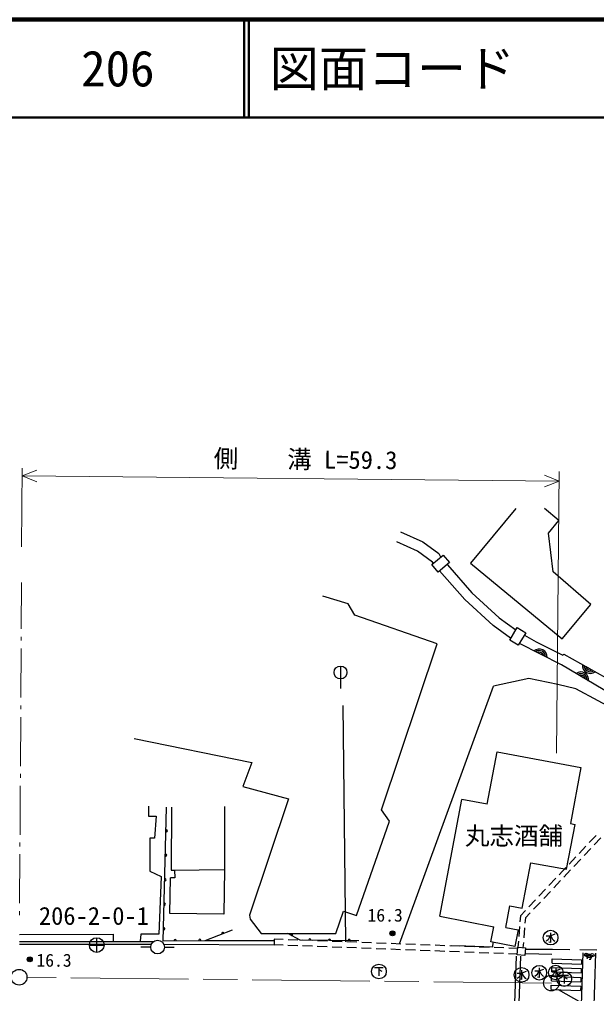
# Model space of a CAD drawing. Units: millimetres, scale not verified. Extents: x 40000 to 680000, y 20000 to 380000.
# Drawn here: x 94860 to 153686, y 280599 to 380000 of the extents above; entities that cross this region are included whole.
import ezdxf
from ezdxf.enums import TextEntityAlignment as Align

# ---------------------------------------------------------------- set-up
doc = ezdxf.new("R2010")
doc.units = ezdxf.units.MM
doc.header["$LTSCALE"] = 1000
doc.linetypes.add('CHAIN', pattern=[18.5, 12, -1.5, 3.5, -1.5])
for name, color, linetype, lineweight in [('M-BGD', 7, 'Continuous', 25), ('M-BGD-EXST', 7, 'Continuous', 25), ('M-BGD-HTXT', 7, 'Continuous', 13), ('M-BMK', 2, 'CHAIN', 13), ('M-BMK-OTRS', 5, 'Continuous', 25), ('M-BMK-SRVR', 3, 'Continuous', 25), ('M-STR-HTXT', 7, 'Continuous', 13), ('M-TTL', 2, 'Continuous', 140), ('M-TTL-LINE', 7, 'Continuous', 50)]:
    doc.layers.add(name, color=color, linetype=linetype, lineweight=lineweight)
doc.layers.add('M-BMK-HTXT', color=7, linetype='Continuous')
doc.layers.add('M-TTL-TXT', color=7, linetype='Continuous')
doc.styles.add('ＭＳ ゴシック', font='')
doc.styles.get('ＭＳ ゴシック').set_extended_font_data('MS Gothic')

msp = doc.modelspace()

# ---------------------------------------------------------------- linework, layer by layer
at = {"layer": 'M-BGD'}
for p, q in [((140261, 320793), (137693, 323722)), ((127589, 314021), (127589, 311735)), ((133603, 285657), (143189, 311981)), ((127828, 309982), (128090, 285869)), ((106537, 306635), (118560, 304179)), ((142549, 299909), (143563, 305280)), ((118560, 304179), (117628, 301724)), ((117628, 301724), (122285, 300454)), ((122285, 300454), (118306, 288601)), ((137711, 288483), (139960, 300397)), ((142549, 299909), (139960, 300397)), ((108018, 299704), (108018, 298699)), ((110367, 299606), (110306, 293176)), ((115766, 299692), (115766, 293257)), ((108018, 298699), (108785, 298699)), ((108785, 298699), (108638, 296441)), ((151021, 297955), (151505, 297863)), ((108638, 296441), (108163, 296441)), ((108163, 296441), (108163, 293079)), ((153637, 296724), (152952, 295996)), ((154129, 296488), (153444, 295760)), ((152610, 295632), (151924, 294903)), ((153101, 295395), (152416, 294667)), ((151582, 294539), (150897, 293811)), ((152074, 294303), (151388, 293575)), ((110580, 293174), (115766, 293257)), ((115766, 293257), (115681, 288685)), ((150554, 293447), (149869, 292718)), ((108163, 293079), (109287, 292538)), ((109287, 292538), (109079, 286641)), ((110178, 288770), (110239, 292400)), ((110686, 292396), (110239, 292400)), ((110306, 293176), (110580, 293174)), ((110677, 293175), (110686, 292396)), ((149526, 292354), (148841, 291626)), ((151046, 293210), (150361, 292482)), ((148499, 291261), (147813, 290533)), ((150018, 292118), (149333, 291389)), ((148990, 291025), (148305, 290297)), ((128042, 289955), (128045, 289964)), ((147471, 290169), (146786, 289441)), ((147962, 289933), (147277, 289204)), ((115681, 288685), (110178, 288770)), ((118306, 288601), (118390, 288177)), ((137711, 288483), (143207, 287397)), ((145932, 288534), (145883, 287928)), ((146443, 289076), (145932, 288534)), ((146436, 288310), (146394, 287791)), ((146935, 288840), (146436, 288310)), ((118390, 288177), (119491, 286738)), ((144459, 287331), (145687, 287097)), ((145843, 287430), (145763, 286433)), ((146354, 287292), (146273, 286296)), ((94874, 286611), (104424, 286662)), ((104424, 286662), (104424, 285906)), ((107214, 286656), (107146, 285936)), ((109079, 286641), (107214, 286656)), ((119491, 286738), (122205, 286715)), ((122205, 286715), (127114, 286738)), ((94863, 285637), (108301, 285637)), ((94866, 285903), (108519, 285903)), ((108235, 285340), (107235, 285340)), ((109573, 285627), (120833, 285566)), ((109635, 285340), (110635, 285340)), ((120828, 285989), (113756, 285992)), ((121752, 286112), (120826, 286147)), ((120826, 286147), (120833, 285566)), ((121727, 285532), (120833, 285566)), ((123226, 285475), (122227, 285513)), ((123250, 286054), (122251, 286092)), ((124725, 285417), (123725, 285456)), ((124749, 285997), (123750, 286035)), ((126224, 285360), (125224, 285398)), ((126248, 285939), (125249, 285978)), ((127723, 285302), (126723, 285341)), ((127747, 285882), (126748, 285920)), ((129221, 285245), (128222, 285283)), ((129246, 285825), (128247, 285863)), ((130745, 285767), (129746, 285805)), ((132244, 285710), (131245, 285748)), ((133743, 285652), (132744, 285691)), ((135242, 285595), (134242, 285633)), ((136741, 285537), (135741, 285576)), ((138240, 285480), (137240, 285518)), ((139738, 285423), (138739, 285461)), ((141237, 285365), (140238, 285403)), ((142736, 285308), (141737, 285346)), ((143128, 285329), (143145, 285829)), ((144235, 285250), (143236, 285289)), ((145723, 285934), (145674, 285329)), ((146233, 285797), (146191, 285278)), ((130720, 285188), (129721, 285226)), ((132219, 285130), (131220, 285168)), ((133718, 285073), (132719, 285111)), ((135217, 285015), (134218, 285054)), ((136716, 284958), (135717, 284996)), ((138215, 284901), (137216, 284939)), ((139714, 284843), (138714, 284881)), ((141213, 284786), (140213, 284824)), ((142712, 284728), (141712, 284767)), ((144210, 284671), (143211, 284709)), ((145604, 284617), (144710, 284652)), ((145661, 285196), (144735, 285231)), ((146472, 285135), (148603, 285136)), ((148603, 285136), (149209, 285128)), ((149209, 285128), (150971, 285096)), ((151971, 285078), (153734, 285045)), ((185306, 261079), (149798, 280980))]:
    msp.add_line(p, q, dxfattribs=at)
for points in [[(145473, 330095), (140847, 324532), (150187, 316780)], [(150187, 316780), (153111, 320303), (149253, 323633), (148775, 327574), (149859, 328880), (148396, 330095)], [(133717, 327730), (135984, 326691), (137612, 325499), (137748, 325230), (137836, 325119)], [(137050, 324501), (136963, 324612), (135425, 325738), (133343, 326691)], [(138479, 324341), (140976, 321493), (143769, 318937), (145455, 317712)], [(127114, 286738), (127905, 289020), (129233, 288560), (132575, 298197), (131780, 299336), (137437, 316274), (129032, 319213), (128368, 320375), (125789, 321158)], [(144943, 316850), (144926, 316860), (143135, 318162), (140261, 320793)], [(146323, 317177), (146354, 317157), (147518, 316481), (150238, 315141), (150371, 315239)], [(156456, 310355), (154351, 311611), (150133, 314136), (145832, 316305), (145812, 316317)], [(150371, 315239), (155444, 312384), (156432, 311845)], [(149748, 312126), (146800, 312747), (143189, 311981)], [(157210, 308711), (156116, 309238), (151587, 311682), (149748, 312126)], [(143563, 305280), (152100, 303669), (151021, 297955)], [(116545, 287050), (113756, 285992), (109502, 285952), (109843, 299610)], [(144459, 287331), (144866, 289559), (146092, 289320), (146993, 293937), (150623, 293280), (151505, 297863)], [(145687, 287097), (145363, 285398), (142915, 285864), (143207, 287397)], [(129461, 285961), (123471, 286034), (122205, 286715)], [(143128, 285329), (140366, 285426), (138926, 285469)]]:
    msp.add_lwpolyline(points, dxfattribs=at)
for points in [[(138703, 324568), (137545, 323599), (136904, 324365), (138062, 325335)], [(146465, 317417), (145715, 316153), (144838, 316674), (145588, 317937)], [(146449, 285252), (146372, 284468), (145596, 284544), (145674, 285329)]]:
    msp.add_lwpolyline(points, close=True, dxfattribs=at)
for centre, radius in [((127589, 313362), 660), ((108935, 285340), 700)]:
    msp.add_circle(centre, radius, dxfattribs=at)
for centre, radius, start, end in [((147842, 314942), 812, 355.86347, 130.62374), ((147842, 314942), 650, 1.97926, 124.50795), ((147842, 314942), 488, 13.11195, 113.37526), ((147842, 314942), 325, 47.30124, 79.18597), ((153061, 314083), 812, 173.25288, 308.01315), ((152082, 312606), 812, 351.71742, 126.47769), ((152082, 312606), 650, 357.83321, 120.3619), ((153061, 314083), 650, 179.36867, 301.89736), ((153061, 314083), 488, 190.50136, 290.76467), ((153061, 314083), 325, 224.69065, 256.57538), ((152082, 312606), 488, 8.9659, 109.22921), ((152082, 312606), 325, 43.15519, 75.03992), ((109825, 297210), 108, 245.94701, 111.18674), ((109825, 297210), 100, 243.94256, 113.19119), ((109825, 297210), 100, 243.94256, 113.19119), ((109825, 297210), 100, 243.94256, 113.19119), ((109825, 297210), 100, 243.94256, 113.19119), ((109825, 297210), 100, 243.94256, 113.19119), ((109762, 294711), 108, 245.94701, 111.18674), ((109762, 294711), 100, 243.94256, 113.19119), ((109762, 294711), 100, 243.94256, 113.19119), ((109762, 294711), 100, 243.94256, 113.19119), ((109762, 294711), 100, 243.94256, 113.19119), ((109762, 294711), 100, 243.94256, 113.19119), ((109700, 292212), 108, 245.94701, 111.18674), ((109700, 292212), 100, 243.94256, 113.19119), ((109700, 292212), 100, 243.94256, 113.19119), ((109700, 292212), 100, 243.94256, 113.19119), ((109700, 292212), 100, 243.94256, 113.19119), ((109700, 292212), 100, 243.94256, 113.19119), ((109637, 289712), 108, 245.94701, 111.18674), ((109637, 289712), 100, 243.94256, 113.19119), ((109637, 289712), 100, 243.94256, 113.19119), ((109637, 289712), 100, 243.94256, 113.19119), ((109637, 289712), 100, 243.94256, 113.19119), ((109637, 289712), 100, 243.94256, 113.19119), ((109575, 287213), 108, 245.94701, 111.18674), ((109575, 287213), 100, 243.94256, 113.19119), ((109575, 287213), 100, 243.94256, 113.19119), ((109575, 287213), 100, 243.94256, 113.19119), ((109575, 287213), 100, 243.94256, 113.19119), ((109575, 287213), 100, 243.94256, 113.19119), ((115595, 286734), 108, 358.14772, 223.38745), ((115595, 286734), 100, 356.14326, 225.3919), ((115595, 286734), 100, 356.14326, 225.3919), ((115595, 286734), 100, 356.14326, 225.3919), ((115595, 286734), 100, 356.14326, 225.3919), ((115595, 286734), 100, 356.14326, 225.3919), ((122601, 286549), 108, 309.10527, 174.345), ((122601, 286549), 100, 307.10082, 176.34945), ((122601, 286549), 100, 307.10082, 176.34945), ((122601, 286549), 100, 307.10082, 176.34945), ((122601, 286549), 100, 307.10082, 176.34945), ((122601, 286549), 100, 307.10082, 176.34945), ((110738, 286005), 108, 337.92417, 203.1639), ((110738, 286005), 100, 335.91972, 205.16836), ((110738, 286005), 100, 335.91972, 205.16836), ((110738, 286005), 100, 335.91972, 205.16836), ((110738, 286005), 100, 335.91972, 205.16836), ((110738, 286005), 100, 335.91972, 205.16836), ((113238, 286029), 108, 337.92417, 203.1639), ((113238, 286029), 100, 335.91972, 205.16836), ((113238, 286029), 100, 335.91972, 205.16836), ((113238, 286029), 100, 335.91972, 205.16836), ((113238, 286029), 100, 335.91972, 205.16836), ((113238, 286029), 100, 335.91972, 205.16836), ((124462, 286063), 108, 336.68298, 201.92271), ((124462, 286063), 100, 334.67853, 203.92716), ((124462, 286063), 100, 334.67853, 203.92716), ((124462, 286063), 100, 334.67853, 203.92716), ((124462, 286063), 100, 334.67853, 203.92716), ((124462, 286063), 100, 334.67853, 203.92716), ((126461, 286039), 108, 336.68298, 201.92271), ((126461, 286039), 100, 334.67853, 203.92716), ((126461, 286039), 100, 334.67853, 203.92716), ((126461, 286039), 100, 334.67853, 203.92716), ((126461, 286039), 100, 334.67853, 203.92716), ((126461, 286039), 100, 334.67853, 203.92716), ((128461, 286015), 108, 336.68298, 201.92271), ((128461, 286015), 100, 334.67853, 203.92716), ((128461, 286015), 100, 334.67853, 203.92716), ((128461, 286015), 100, 334.67853, 203.92716), ((128461, 286015), 100, 334.67853, 203.92716), ((128461, 286015), 100, 334.67853, 203.92716)]:
    msp.add_arc(centre, radius, start, end, dxfattribs=at)
at = {"layer": 'M-BGD-EXST'}
for p, q in [((148553, 286494), (148928, 286494)), ((148928, 286494), (148853, 286269)), ((149003, 286794), (149003, 285819)), ((149453, 286644), (149041, 286494)), ((149041, 286494), (149191, 286156)), ((148741, 286081), (148553, 285931)), ((148853, 286269), (148741, 286081)), ((149003, 285819), (148816, 285856)), ((149191, 286156), (149303, 286044)), ((149303, 286044), (149453, 285931)), ((131053, 283261), (131953, 283261)), ((131503, 283261), (131503, 282398)), ((131503, 283036), (131803, 282886)), ((145599, 282691), (145974, 282691)), ((145899, 282466), (145787, 282279)), ((145974, 282691), (145899, 282466)), ((146049, 282991), (146049, 282016)), ((146499, 282841), (146087, 282691)), ((146087, 282691), (146237, 282354)), ((146237, 282354), (146349, 282241)), ((147399, 282906), (147774, 282906)), ((147586, 282494), (147399, 282344)), ((147699, 282681), (147586, 282494)), ((147774, 282906), (147699, 282681)), ((147849, 283206), (147849, 282231)), ((148299, 283056), (147886, 282906)), ((147886, 282906), (148036, 282569)), ((148036, 282569), (148149, 282456)), ((148149, 282456), (148299, 282344)), ((149084, 282928), (149459, 282928)), ((149271, 282515), (149084, 282365)), ((149384, 282703), (149271, 282515)), ((149459, 282928), (149384, 282703)), ((149534, 283228), (149534, 282253)), ((149984, 283078), (149571, 282928)), ((149571, 282928), (149721, 282590)), ((149721, 282590), (149834, 282478)), ((149834, 282478), (149984, 282365)), ((149947, 282488), (150847, 282488)), ((150397, 282488), (150397, 281625)), ((145787, 282279), (145599, 282129)), ((146049, 282016), (145862, 282054)), ((146349, 282241), (146499, 282129)), ((147849, 282231), (147661, 282269)), ((149534, 282253), (149346, 282290)), ((150397, 282263), (150697, 282113))]:
    msp.add_line(p, q, dxfattribs=at)
for centre in [(149003, 286306), (131503, 282848), (147849, 282719), (149534, 282740), (146049, 282504), (150397, 282075)]:
    msp.add_circle(centre, 750, dxfattribs=at)
at = {"layer": 'M-BGD-HTXT'}
for p, q in [((95038, 317808), (95067, 322548)), ((95031, 316608), (95034, 317008)), ((94996, 310808), (95026, 315808)), ((94989, 309608), (94992, 310008)), ((94954, 303808), (94984, 308808)), ((94947, 302608), (94949, 303008)), ((94912, 296808), (94942, 301808)), ((94905, 295608), (94907, 296008)), ((94870, 289808), (94900, 294808)), ((94863, 288608), (94865, 289008))]:
    msp.add_line(p, q, dxfattribs=at)
at = {"layer": 'M-BMK'}
msp.add_line((149084, 281671), (95624, 282259), dxfattribs=at)
at = {"layer": 'M-BMK-OTRS'}
for p, q in [((145483, 284417), (145284, 278674)), ((146469, 284669), (149129, 284628)), ((152290, 284761), (151980, 274988)), ((152748, 284260), (152648, 284566)), ((152648, 284566), (152869, 284559)), ((152717, 284187), (152899, 284508)), ((152867, 284510), (152871, 284609)), ((153018, 284503), (152867, 284510)), ((152869, 284510), (152873, 284609)), ((152871, 284609), (153022, 284602)), ((152874, 284509), (152878, 284609)), ((152879, 284509), (152883, 284608)), ((152884, 284509), (152888, 284608)), ((152889, 284509), (152893, 284608)), ((152894, 284508), (152898, 284608)), ((152898, 284508), (152903, 284608)), ((152903, 284508), (152908, 284607)), ((152908, 284508), (152913, 284607)), ((152913, 284508), (152918, 284607)), ((152918, 284507), (152923, 284607)), ((152923, 284507), (152928, 284606)), ((152928, 284507), (152933, 284606)), ((152933, 284507), (152938, 284606)), ((152938, 284506), (152943, 284606)), ((152943, 284506), (152948, 284606)), ((152948, 284506), (152953, 284605)), ((152953, 284506), (152958, 284605)), ((152958, 284506), (152963, 284605)), ((153131, 284249), (152961, 284505)), ((152963, 284505), (152968, 284605)), ((152968, 284505), (152972, 284604)), ((152973, 284505), (152977, 284604)), ((152978, 284505), (152982, 284604)), ((152983, 284504), (152987, 284604)), ((152988, 284504), (152992, 284604)), ((152993, 284504), (152997, 284603)), ((152998, 284504), (153002, 284603)), ((153003, 284504), (153007, 284603)), ((153008, 284503), (153012, 284603)), ((153013, 284503), (153017, 284602)), ((153022, 284602), (153018, 284503)), ((153059, 284080), (153270, 284556)), ((153294, 274637), (153633, 284721)), ((149155, 283702), (152152, 283596)), ((152807, 284179), (152658, 284192)), ((153131, 284249), (152748, 284260)), ((153059, 284080), (152942, 284085)), ((149092, 281905), (149108, 282354)), ((149108, 282354), (152104, 282248)), ((149124, 282803), (149140, 283252)), ((149124, 282803), (152120, 282698)), ((149140, 283252), (152136, 283147)), ((152136, 283147), (152120, 282698)), ((149060, 281006), (149076, 281456)), ((149076, 281456), (152072, 281350)), ((149092, 281905), (152088, 281799)), ((152072, 281350), (152057, 280901)), ((152104, 282248), (152088, 281799)), ((149060, 281006), (152057, 280901))]:
    msp.add_line(p, q, dxfattribs=at)
for points in [[(145933, 284401), (145734, 278659), (145284, 278674)], [(149155, 283702), (149171, 284151), (152167, 284045), (152152, 283596)]]:
    msp.add_lwpolyline(points, dxfattribs=at)
for centre, radius in [((152646, 284558), 170), ((153260, 284526), 173)]:
    msp.add_circle(centre, radius, dxfattribs=at)
at = {"layer": 'M-BMK-SRVR'}
for p, q in [((102739, 284796), (102739, 286296)), ((101989, 285546), (103489, 285546))]:
    msp.add_line(p, q, dxfattribs=at)
for centre, radius in [((102739, 285546), 750), ((132882, 286745), 250), ((132882, 286745), 204), ((132882, 286745), 159), ((132882, 286745), 114), ((132882, 286745), 68.2), ((132882, 286745), 22.7), ((95908, 284084), 250), ((95908, 284084), 204), ((95908, 284084), 159), ((95908, 284084), 114), ((95908, 284084), 68.2), ((95908, 284084), 22.7), ((94825, 282267), 800), ((149084, 281671), 800)]:
    msp.add_circle(centre, radius, dxfattribs=at)
at = {"layer": 'M-STR-HTXT'}
for p, q in [((95120, 334198), (95072, 326198)), ((95133, 333434), (96638, 334019)), ((95133, 333434), (149879, 332896)), ((95133, 333434), (96627, 332819)), ((149879, 332896), (148385, 333510)), ((149606, 305135), (149889, 333868)), ((149879, 332896), (148373, 332310))]:
    msp.add_line(p, q, dxfattribs=at)
at = {"layer": 'M-TTL'}
msp.add_line((680000, 380000), (40000, 380000), dxfattribs=at)
at = {"layer": 'M-TTL-LINE'}
for p, q in [((117750, 380000), (117750, 370000)), ((118250, 380000), (118250, 370000)), ((40000, 370000), (680000, 370000))]:
    msp.add_line(p, q, dxfattribs=at)

# ---------------------------------------------------------------- texts
at = {"layer": 'M-BGD', "style": 'ＭＳ ゴシック'}
msp.add_text('丸志酒舗', height=1833, dxfattribs=at).set_placement((145275, 296691), align=Align.MIDDLE_CENTER)
at = {"layer": 'M-BMK-HTXT', "style": 'ＭＳ ゴシック'}
for p in [(130339, 287539), (96585, 282937)]:
    msp.add_text('16.3', height=1320, dxfattribs=at).set_placement(p, align=Align.BOTTOM_LEFT)
at = {"layer": 'M-BMK-SRVR', "style": 'ＭＳ ゴシック'}
msp.add_text('206-2-0-1', height=1833, dxfattribs=at).set_placement((96837, 287057), align=Align.BOTTOM_LEFT)
at = {"layer": 'M-STR-HTXT', "style": 'ＭＳ ゴシック'}
msp.add_text('側\u3000\u3000溝 L=59.3', height=1833, rotation=359.436, dxfattribs=at).set_placement((124008, 333650), align=Align.BOTTOM_CENTER)
at = {"layer": 'M-TTL-TXT', "style": 'ＭＳ ゴシック'}
for s, p in [('206', (101142, 375000)), ('図面コード', (120380, 375000))]:
    msp.add_text(s, height=3666, dxfattribs=at).set_placement(p, align=Align.MIDDLE_LEFT)

doc.saveas('drawing.dxf')
